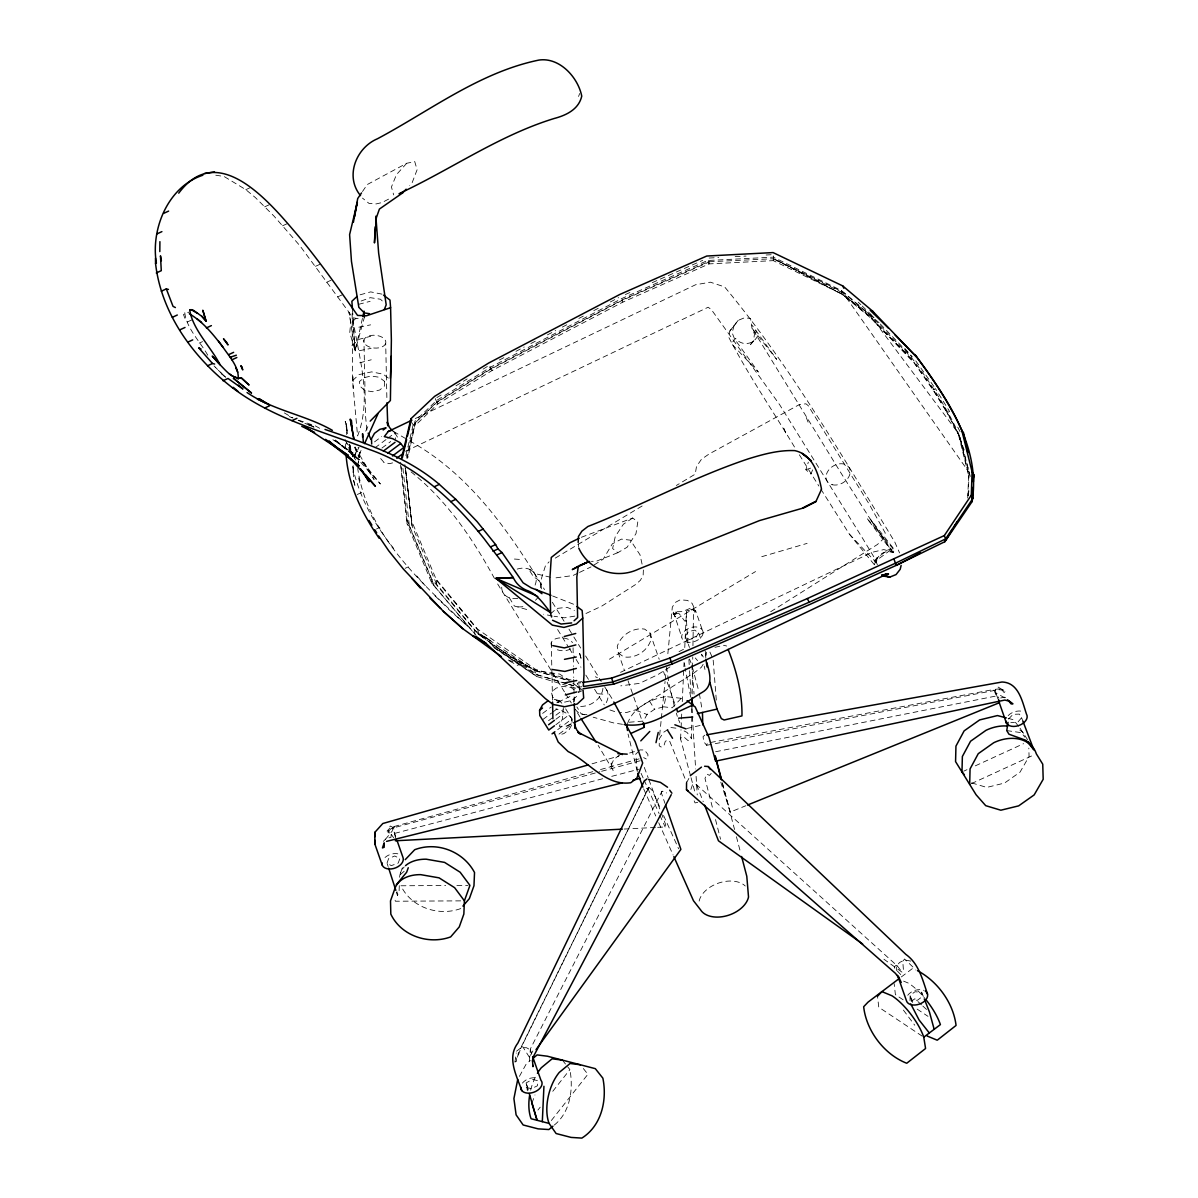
<?xml version="1.0" encoding="UTF-8"?>
<svg xmlns="http://www.w3.org/2000/svg" width="1198" height="1198" viewBox="0 0 1198 1198"><rect width="100%" height="100%" fill="white"/><g stroke="black" fill="none" stroke-linecap="round" stroke-linejoin="round"><path stroke-width="0.75" stroke-dasharray="5 3.75" d="M879.062 322.711L843.542 292.342L773.579 258.723L708.078 261.808L622.211 299.874L491.375 368.31L437.21 401.689L415.481 422.49L407.814 457.816M690.572 775.93L680.569 738.971L681.318 737.099L683.938 736.98L687.802 740.394L690.662 740.274L691.426 738.492L691.92 708.812M692.159 693.971L692.549 669.847M692.579 667.99L692.758 656.863M692.938 645.737L693.597 607.88L693.103 609.602L691.321 610.007L693.792 609.797L694.915 612.343L695.724 611.07L692.04 603.268L687.427 600.393L680.224 599.809L675.238 602.444L672.303 607.191L667.69 655.516M820.855 489.143L849.382 534.143L874.39 564.782L874.465 560.469A12.908 0.854 -36.6 0 1 888.032 549.882L893.214 548.819L892.555 552.218L866.933 518.345L893.214 548.819M910.016 1000.659L910.121 995.418L914.973 991.749L921.681 992.273L923.628 997.245M794.484 446.989C772.68 410.525 748.376 375.244 728.893 337.537L729.822 331.052L738.208 320.33L744.392 317.844L750.547 318.398L751.97 328.117L754.47 334.152L753.557 340.651L749.454 345.848L753.572 340.996M675.777 611.953L675.687 614.559L676.585 612.178L675.777 611.953L675.268 613.676L673.486 614.095L675.971 613.87M431.864 579.413L431.744 583.007L474.887 634.101L474.573 630.178L431.864 579.413L407.185 520.381L400.656 462.278M567.268 683.699L537.093 674.639L478.436 634.371L436.596 584.235L436.716 580.641L411.812 521.415L404.849 464.569M352.167 313.591L352.571 380.59L357.588 435.967C372.503 397.347 358.546 356.749 352.736 317.934L355.132 350.924L364.402 317.23M399.293 885.666L399.099 890.923L397.481 895.43L396.388 892.031M945.686 410.09L960.152 437.749L968.613 475.381L967.699 498.802L968.987 490.281M643.371 569.978L643.161 575.085L640.466 580.206L635.824 584.384L601.785 606.098L585.148 613.885M680.569 738.971L681.003 729.657M681.093 727.785L681.767 712.855M682.276 701.669L684.073 662.494M684.762 647.564L686.394 612.118L686.873 610.77L688.655 610.366L689.958 611.309L690.033 608.704L692.01 610.201M968.074 495.538L969.182 472.581L958.64 433.661A449.46 141.065 36.2 0 0 911.813 358.007L869.523 314.625L841.295 290.455L773.324 257.151L707.584 260.505L621.717 298.572L490.881 366.992L436.716 400.387L414.987 421.187L406.541 457.337M407.185 520.381L406.976 523.616L431.744 583.007L476.804 636.198M436.596 584.235L412.082 525.952L405.778 469.541M353.605 480.248L355.312 487.047L353.605 480.248L353.155 465.678M706.206 655.246L706.431 652.176M448.292 608.988L467.819 626.404C421.382 583.156 366.947 534.353 357.738 468.493M565.651 708.827L571.94 718.98L571.536 723.337L566.909 726.048L559.316 726.392L562.431 718.8L563.36 707.614M345.383 447.408L345.743 443.739M659.664 735.123L661.161 720.312M661.341 718.471L665.085 681.437M665.264 679.595L666.388 668.484M912.891 966.981L904.49 958.999L902.813 961.709L903.502 971.204L902.124 972.252L883.914 959.209M540.448 587.799L541.676 577.765L545.389 565.935L549.088 561.817M493.741 647.579L536.854 676.556L579.458 689.344L578.694 683.459M773.579 258.723L773.324 260.64L842.134 294.229L873.986 317.44L871.5 318.623L842.134 294.229L773.579 258.723L773.474 255.983M876.487 562.326L877.4 555.827L876.577 559.152L880.695 553.895L886.864 551.409L893.438 552.368L894.202 549.328L869.958 518.689L840.427 472.132L751.97 328.117L776.648 359.355L752.044 325.197M514.96 1061.907L516.248 1052.982M354.503 457.771L355.042 454.611L359.026 447.483M360.044 452.305L358.142 463.386L360.044 452.305L358.472 455.255L362.665 447.618M354.413 457.921L355.042 454.611L353.47 457.546L358.262 447.408M353.365 467.475L352.946 473.719M518.509 1052.248L517.386 1057.864L521.4 1046.558L648.867 787.296L652.281 790.485L660.562 808.815M529.381 1060.979L530.385 1048.879L661.97 791.264L664.516 791.354L666.507 793.001M629.25 722.229L643.356 721.076L647.1 714.472L654.572 709.261L663.767 706.82L665.983 696.592L684.358 698.659M362.44 318.398L355.132 350.924L349.771 332.49L350.789 322.037L349.007 312.274L299.859 245.695L274.028 216.134L255.354 197.55L245.83 189.673L224.086 176.48L214.966 175.088M648.867 787.296L520.696 1048.445M407.021 458.639L415.481 422.49M405.897 455.584L413.175 424.721L436.881 402.363L491.045 368.984L621.882 300.548L709.006 262.048L707.823 258.109L718.755 257.525M207.748 355.192C200.096 341.535 186.184 327.893 184.732 312.259L186.139 311.914L184.732 312.259M734.104 325.571L732.128 332.759L734.584 338.974L758.319 372.039L731.394 343.571L735.602 338.39A12.908 12.834 -86.7 0 0 757.69 335.754L755.848 330.603M812.633 469.871L810.881 474.094L805.865 469.706L808.336 462.143M874.39 564.782L875.798 560.544A12.908 0.854 -36.6 0 0 890.339 550.017L893.079 552.308L869.958 518.689L892.555 552.218M704.768 735.183L703.076 736.62L703.69 741.667L706.655 745.291L707.374 743.059L993.681 689.509L997.53 698.509M690.887 789.452L692.399 784.975L694.84 783.747L696.622 784.765L897.272 965.902L902.124 972.252M395.445 837.836L393.543 827.848L394.007 826.56L394.636 827.054L389.829 828.147L387.044 831.083L388.766 831.008L389.23 829.72L389.245 833.089L387.942 832.355L390.174 826.021L392.33 827.024L395.864 837.147M602.699 778.715L391.237 834.287L390.952 837.357L386.145 838.45L383.36 841.385M387.029 863.099L388.631 858.592L394.726 855.986L399.847 858.532L398.245 863.039L391.282 865.645L387.029 863.099L388.122 866.513M402.348 867.726L399.713 875.124L404.595 870.901M657.672 827.339L665.115 826.964L665.803 825.033L661.251 812.813M578.559 96.469L579.652 93.534M531.882 1103.253L534.982 1094.927M661.97 791.264L661.341 792.836L664.995 803.439M365.704 431.19L368.61 424.931M686.559 782.878L689.584 777.038M530.489 1055.363L533.035 1050.616L530.385 1048.879M519.423 1076.373L526.266 1063.899L530.34 1060.53M627.482 723.682C633.233 707.494 649.99 699.138 665.983 696.592M703.151 664.321L701.339 667.316L693.897 673.021L635.824 709.74L626.614 712.496L619.441 712.555M698.644 632.993L695.409 638.085L689.164 639.522L685.271 636.048L688.551 631.571L694.78 630.148L698.644 632.993L701.639 641.14M362.47 191.545L367.247 184.552L406.706 163.272L414.748 161.625L417.099 169.772L412.067 182.92L409.686 185.42M738.208 320.33L729.822 331.052M537.932 1110.067L540.208 1107.177M552.772 1091.288L569.904 1069.619L566.669 1065.546M551.35 1120.519L587.889 1074.277L580.356 1064.767M1008.521 719.07L1013.074 714.322L1019.348 714.098L1021.595 717.722L1017.881 722.095L1010.768 722.694M711.193 773.429L709.471 775.405L706.88 774.028L704.993 778.43L713.229 810.627M385.397 839.409L392.33 830.888L392.33 827.024M406.706 163.272L396.433 174.668L391.432 187.023L393.678 194.915M388.766 831.008L391.147 828.492L599.809 771.767M681.183 698.374L672.213 707.823L663.767 706.82M964.195 450.029L958.565 435.129A450.193 144.479 35.6 0 0 911.723 359.475L869.404 316.122L841.011 291.968L772.905 258.439L773.324 260.64L709.141 263.889L622.855 302.106L492.019 370.541L437.854 403.921L415.466 425.245L413.175 424.721L410.929 421.456M352.272 321.753L357.438 316.961M352.571 380.59L359.026 374.6L371.605 371.874L383.195 374.18L388.347 378.089M639.178 750.966L635.734 754.141L637.321 770.104M550.616 613.825L556.636 608.449L567.088 607.311L574.381 610.501M351.927 345.653L359.22 339.274L370.736 336.279M576.627 696.412L571.94 700.366L564.812 702.103L556.905 700.875L552.443 696.832L551.454 692.055L556.142 688.116L563.27 686.364L571.176 687.607L576.792 691.785M554.3 1125.057C570.398 1112.223 573.513 1088.862 569.904 1069.619M516.518 1051.2L521.31 1047.561L526.581 1047.741L530.295 1049.897L531.478 1053.267M619.725 754.98L613.69 759.532L610.755 766.57L611.25 762.976L613.121 770.374L598.146 745.411M901.345 976.939L912.427 968.568L915.796 969.961M911.184 1001.498L914.823 998.743L921.502 1004.837M374.525 441.897L381.638 436.581M374.959 447.842L386.34 439.337M387.763 438.273L394.876 432.957L398.47 438.753M381.937 448.067L390.683 441.538M380.664 458.534L383.944 462.353L386.789 460.227M542.619 713.409L551.155 707.03M556.83 702.777L559.676 700.65L561.862 703.196M543.053 719.369L551.589 712.975M553.012 711.912L557.28 708.722M548.564 720.672L554.404 716.314M555.857 715.221L563.135 709.77M555.857 719.294L563.15 713.843M555.857 724.73L568.661 715.161M557.729 729.612L571.94 718.98L568.047 714.188L560.889 710.219L555.797 708.961M559.002 734.104L572.12 724.281L569.14 729.657L563.809 733.64L559.122 734.808M632.679 518.015L623.364 524.23L615.278 536.509L612.612 548.549L617.809 552.697L627.108 547.246L635.988 533.619L637.785 521.894L632.679 518.015L580.656 537.558M667.99 729.447L663.572 732.322L659.289 738.822L659.229 745.845L661.116 747.028L663.902 745.86L665.324 741.233L667.87 740.184L669.787 741.442L686.619 782.429M594.088 564.977L603.238 559.137L612.328 543.847L621.448 539.115L630.403 540.163L640.002 554.779L642.248 564.917M669.952 666.912L657.762 674.699L639.597 683.339L620.774 685.87M770.688 611.714L877.43 544.491L882.881 539.31L885.262 533.02L869.254 504.253L808.141 405.568L805.969 403.816L799.44 404.535L709.096 453.997L701.459 459.268L696.487 466.501L695.244 474.138L676.301 485.504M436.881 397.601L443.245 393.663M455.989 385.816L467.145 378.942M483.079 369.119L489.443 365.195L491.045 368.984M555.303 558.088L644.734 504.433M609.393 659.229L755.549 571.551M515.005 1062.012L516.593 1061.143L516.068 1056.936L517.566 1057.325M499.386 359.999L506.005 356.54M515.949 351.343L524.23 347.001M530.849 343.541L537.483 340.082M547.411 334.886L555.692 330.543M562.326 327.084L568.945 323.625M578.874 318.428L583.845 315.823M593.789 310.626L600.408 307.167M610.351 301.956L618.632 297.628M388.571 199.138L381.937 202.582L376.097 203.93L369.014 203.405L362.485 198.104M679.056 651.637L686.649 647.684M415.317 418.551L695.589 284.75L710.369 282.189L724.625 286.921C785.349 359.849 833.553 441.972 883.046 522.628L894.726 541.915L899.563 552.907M405.553 451.257L708.138 307.242L711.372 309.593L779.658 404.729L862.47 538.082L874.151 557.37L877.61 565.216M558.088 702.163L569.904 696.517M578.349 692.489L581.719 690.872M620.549 672.333L871.949 552.353L883.825 549.582L893.438 552.368M566.909 726.048L571.985 723.622M577.825 573.198L572.884 575.564L554.045 578.095M579.488 572.419L591.033 566.924M932.972 389.874L935.458 388.691L949.58 411.483L947.094 412.666L932.972 389.874L911.723 359.475L869.404 316.122L842.134 294.229L772.905 258.439M706.655 745.291L998.443 689.689L1003.819 690.123L999.132 688.895L993.681 689.509M245.83 189.673L250.831 187.367M264.683 206.835L269.685 204.544M282.533 225.823L287.52 223.517M184.971 318.398L183.474 314.535L189.209 312.004M187.217 322.037L192.219 319.731M315.508 266.33L320.51 264.039M326.5 282.324L331.502 280.033M199.212 343.137L202.552 341.61M337.686 296.894L342.688 294.603M357.244 494.504L362.245 492.213M376.457 529.007L379.796 527.464M405.104 568.346L408.443 566.819M477.822 633.637L490.895 640.93L481.611 634.551L477.822 633.637L507.832 655.291L527.33 666.343L522.448 663.063L517.446 665.354L507.173 659.694L527.33 666.343L537.063 670.82L559.78 674.1L571.431 682.261M963.656 771.212L966.981 769.685M975.307 765.851L1023.616 743.673M971.353 783.642L1034.653 754.575M625.341 294.528L630.388 292.312M652.266 282.638L702.762 260.34M720.822 782.144L730.256 812.064L745.785 805.76M617.809 552.697L596.589 561.128L591.408 561.383M361.137 301.027L370.302 297.673L380.53 299.245L382.806 301.477M557.714 702.507L560.335 701.594L562.97 704.469M805.865 469.706L813.801 467.055M761.763 556.696L807.108 543.383M592.037 763.815L618.857 756.088M629.594 753.003L640.316 749.903L644.494 750.008L647.893 754.426L647.908 757.001L646.456 759.053L643.64 757.63M394.007 826.56L593.354 771.512M600.542 769.535L640.046 758.619M360.089 294.798L370.676 291.893L382.252 294.199M601.606 771.287L642.862 760.026M611.729 776.349L638.834 769.221M358.591 304.337L370.107 301.342M359.714 362.784L371.245 359.789M392.585 462.892L389.455 463.671L383.944 462.353M676.181 613.211L679.251 613.75L684.702 621.058L686.484 620.654L686.394 612.118M714.966 647.324L723.877 645.288L726.632 646.021M686.709 728.534L702.747 724.865M1000.674 698L1004.268 697.176L1007.383 698M697.7 802.316L695.035 802.93L692.923 797.808M460.766 908.563C438.738 916.68 411.169 907.5 400.941 885.771L445.686 885.517M358.861 327.189L370.616 324.853M359.355 350.7L371.11 348.363M715.625 751.73L997.53 695.724L998.892 698.419M574.845 616.101L564.483 617.824L554.015 616.251M580.835 682.785L577.211 683.339L579.458 689.344M581.809 686.739L578.215 687.293L567.567 684.103M578.215 682.156L581.869 681.602M735.153 256.657L746.084 256.072M766.136 254.994L773.414 254.605M624.188 829.046L655.815 827.429M456.872 885.457L468.059 885.397M460.676 900.866L395.415 901.225A36.12 24.23 19.7 0 1 394.427 897.856M514.406 559.047L522.867 559.661M597.817 693.762L606.278 694.376M670.94 727.515L677.903 728.429M1006.754 730.6L1021.43 732.682L1024.799 737.129M552.263 615.982L543.607 614.23M622.481 724.296L613.765 722.978L593.16 717.198M358.142 318.638L352.586 317.725L349.007 312.274L355.132 350.924L352.467 308.874M910.794 961.096L904.64 959.942L899.578 962.488L896.329 966.232L896.374 970.545M550.706 577.301L537.363 574.141L528.647 568.99L533.769 577.271A18.434 13.837 -31.8 0 1 541.346 588.862M554.165 699.332L559.676 700.65M521.4 1046.558L522.897 1046.947L529.067 1056.771L530.564 1057.16M526.236 1087.35L531.478 1088.712L537.393 1085.807L537.797 1080.731L532.541 1079.368L526.147 1082.887L527.375 1090.824M1008.102 718.336L1013.418 719.728L1018.914 726.782M509.285 597.742L514.421 606.038L529.875 610.381M584.579 714.787L581.15 713.813L576.867 706.91M971.608 782.878L986.733 787.415L1004.538 783.058L1020.052 772.111L1029.067 756.477L1028.827 748.091M571.117 680.03L535.611 669.383L477.628 629.16L436.222 579.338M566.28 679.73L536.09 670.685L537.093 674.639M564.797 679.61L534.608 670.551L487.451 641.769M569.05 684.238L579.697 687.427M565.785 683.564L535.611 674.519L490.446 644.464M609.932 709.965L617.659 712.57M636.003 710.354L647.1 714.472M289.242 416.59L292.402 417.803M298.721 420.213L315.344 425.904L322.861 430.097M552.637 595.96L574.411 604.571M903.606 981.132L908.653 983.229A36.12 12.085 52.9 0 1 924.497 997.919M1004.822 697.835L995.852 692.953L995.268 689.224L998.159 687.068L1005.242 691.381L1004.119 692.564L1001.813 689.719L1002.456 690.752M304.831 423.283L309.968 425.515M298.092 420.288L303.154 422.535M308.41 424.766L313.472 427.012M684.103 730.945L687.083 732.472L691.426 738.492M519.019 661.566L537.063 670.82M512.16 657.403L522.448 663.063M897.272 965.902L896.179 965.289L894.786 966.337L894.502 967.999L900.866 974.738M482.075 635.883L490.895 640.93M646.396 788.224L648.358 789.362M393.693 431.55L407.994 439.98M409.581 440.909C469.706 473.944 509.869 532.271 544.521 589.641M313.801 426.937L309.458 424.377L313.936 427.222M284.36 412.921L293.046 418.057M903.157 999.806L895.4 994.64L894.157 983.693M917.129 1009.105L927.986 1016.338M922.22 1036.15L878.763 1007.219L877.52 996.272M474.573 630.178L534.608 670.551L536.854 676.556L494.534 647.564M334.796 440.445L353.395 453.203L332.909 439.711M572.884 683.279L583.082 690.422M618.333 653.015L623.664 656.863C635.524 658.9 647.699 650.948 651.068 639.477L649.99 632.993L644.644 629.115C632.888 627.243 620.699 635.18 617.24 646.501L618.333 653.015L624.383 670.296M225.269 376.681L220.836 373.477L225.808 377.445M391.237 834.287L393.603 837.776M334.646 440.445L364.207 463.701L335.275 439.936M336.698 441.178L356.809 458.055L350.011 450.523L380.395 483.977L361.661 460.631L374.061 479.455L354.743 446.689M411.079 471.892C447.558 501.078 473.674 540.073 495.732 580.775M922.834 1006.065L928.165 1010.932M434.934 595.78L445.626 606.128M858.247 302.196L860.868 304.726M862.186 305.999L873.986 317.44M214.038 365.944L224.191 375.992L215.266 367.217M416.769 575.939L425.32 585.732M880.32 324.029L912.007 356.974M871.5 318.623L913.31 362.096M392.18 430.112L394.876 432.957L395.639 439.202M849.382 534.143L876.382 562.746M434.095 585.418L409.416 526.401L406.976 523.616L400.596 465.094M904.834 348.438L912.142 356.764M695.274 657.957L697.55 660.622M436.716 580.641L478.122 630.462L478.436 634.371M562.371 1060.11L565.606 1064.183M1020.007 728.189L1027.704 739.885M393.693 548.474C374.076 524.215 358.906 496.182 352.317 465.513M869.523 314.625L958.64 433.661M903.397 1010.079L914.733 1025.218M915.796 360.912L935.458 388.691M841.295 290.455L969.182 472.581M799.351 454.791L818.863 486.029M703.301 657.028L701.594 654.258L702.342 657.642M649.451 700.98L654.572 709.261M552.353 602.265L564.078 621.223M568.975 629.115L572.884 635.434M573.857 637.007L580.701 648.058M585.582 655.965L601.231 681.228A18.434 13.837 -31.8 0 0 595.361 676.765M604.646 686.754L612.133 698.838M557.609 629.534L568.316 646.83M569.29 648.403L575.115 657.822M576.088 659.394L580.955 667.256M585.822 675.103L588.742 679.82M594.582 689.254L604.301 704.963M497.649 583.965L564.453 691.86M565.441 693.447L571.341 702.986M580.087 717.123L575.28 709.351A18.434 13.837 -31.8 0 0 587.844 714.637M355.581 459.987L346.626 442.676M957.741 427.162L960.182 431.864M708.078 261.808L709.141 263.889L709.006 262.048M841.011 291.968L842.134 294.229M678.517 719.669L679.955 722.843M663.572 815.479L678.637 848.813M641.08 773.324L643.326 778.356M644.09 780.033L659.11 813.547M659.858 815.224L665.115 826.964M643.655 788.853L655.74 815.973M658.75 822.756L673.096 854.968M354.593 447.408L359.115 457.576L355.656 448.516M345.069 439.531L352.616 456.483M435.278 398.575L436.881 402.363M696.622 784.765L703.241 801.747M806.269 417.473L808.081 422.19M783.881 428.21L785.693 432.927M352.961 456.857L348.903 444.533L350.879 452.32L349.382 444.129M1021.595 717.722L1022.882 721.076M644.314 767.424L648.223 777.891M648.867 779.643L660.592 811.061M685.271 636.048L689.464 647.459M912.681 1002.441L910.121 995.418L911.289 1000.135L917.428 1000.285L922.28 996.616L921.681 992.273M995.852 692.953L997.635 698.015M703.106 632.185A11.067 7.218 -19.3 0 0 686.574 629.504A11.067 7.218 -19.3 0 0 687.562 642.203A11.067 7.218 -19.3 0 0 703.106 632.185L695.679 610.98L691.965 607.626L682.366 611.609L673.441 611.864L681.722 637.081M649.99 632.993L659.214 659.319M663.512 671.599L664.74 675.118M667.196 682.141L675.807 706.715M628.007 680.659L642.517 722.095M530.295 1049.897L531.627 1053.896M692.279 666.747L698.943 691.77M528.228 1090.015L526.147 1082.887L528.063 1089.686M674.354 706.281L668.754 682.77L666.642 667.241M676.316 713.02L677.304 716.389M622.211 299.874L622.855 302.106M581.045 658.226L579.143 651.577L581.12 658.795M491.375 368.31L492.019 370.541M437.21 401.689L437.854 403.921M722.424 783.402L730.256 812.064M691.036 777.682L695.319 793.525M960.152 437.749L970.799 478.346M722.304 782.773L734.554 829.525M736.426 836.713L740.664 852.886M355.057 446.899L355.881 450.029L355.282 446.749M715.52 819.567L720.552 839.229M637.291 771.527L628.037 734.015M358.591 477.942L360.298 484.741M958.565 435.129L968.613 475.381M690.707 697.146L685.166 668.349M704.214 666.088L704.963 669.472M699.318 693.507L702.013 709.051M347.48 433.691L345.249 421.352L347.285 432.673L346.312 422.475L346.671 434.56M366.858 430.082L365.555 416.14L363.937 340.022M684.462 663.168L684.927 666.627M405.268 468.688L412.082 525.952M397.077 891.881L397.481 895.43M402.902 468.298L409.416 526.401M578.335 543.862L578.619 546.677M350.37 445.117L351.254 454.386M716.299 700.066L713.184 660.233A36.12 4.657 77.1 0 0 709.426 651.158M691.8 665.115L694.061 694.091M705.248 650.903L705.652 656.384M686.484 620.654L688.086 646.606M688.895 659.574L689.464 668.843M689.569 670.7L691.171 696.652M691.86 707.778L695.649 768.951M696.098 776.364L697.251 794.903M571.94 718.98L572.06 722.514M573.078 647.804L573.243 655.216M573.273 657.073L573.483 666.358M573.513 668.214L573.722 677.499M573.752 679.356L574.231 701.639M551.275 642.622L552.503 700.186M385.696 343.332A11.067 6.394 4.6 0 1 367.786 346.237A11.067 6.394 4.6 0 1 370.961 335.455A11.067 6.394 4.6 0 1 385.696 343.332L386.894 399.039M353.036 376.771L353.17 388.197M1019.827 730.091A36.12 27.105 -31.8 0 1 1025.263 735.003M907.755 995.268A11.067 7.218 -19.3 0 1 923.987 990.372M399.593 877.25A36.12 24.23 19.7 0 1 404.235 866.888M385.022 857.483A11.067 7.218 -19.3 0 1 400.177 854.563M699.138 901.091A25.817 16.832 -19.3 0 1 719.055 882.911A25.817 16.832 -19.3 0 1 745.261 886.011M530.654 1090.18A36.12 19.632 -75.5 0 1 536.509 1074.906M522.388 1083.112A11.067 7.218 -19.3 0 1 537.213 1078.08M689.464 659.02A36.12 4.657 77.1 0 1 691.021 662.928M705.862 658.286A36.12 4.657 77.1 0 1 705.667 651.862M602.938 688.341A18.434 13.837 -31.8 0 1 577.526 705.966M606.368 689.509A18.434 13.837 -31.8 0 1 605.14 704.514M573.572 702.238A18.434 13.837 -31.8 0 1 576.493 694.361M578.364 691.965A18.434 13.837 -31.8 0 1 580.701 689.719M538.426 596.739A18.434 13.837 -31.8 0 1 535.431 600.288M522.882 606.652A18.434 13.837 -31.8 0 1 514.421 606.038M517.207 569.08A18.434 13.837 -31.8 0 1 533.32 571.955A18.434 13.837 -31.8 0 1 534.203 586.945M517.746 598.356A18.434 13.837 -31.8 0 1 501.722 586.166M1008.147 715.625A11.067 7.218 -19.3 0 1 1023.212 711.627M570.667 648.837A11.067 6.394 4.6 0 1 555.123 648.852M551.814 645.962A11.067 6.394 4.6 0 1 558.298 638.07A11.067 6.394 4.6 0 1 572.494 642.607M384.633 381.398L384.468 386.041L379.781 389.979L372.653 391.731L364.761 390.488L360.298 386.445L359.31 381.683L363.997 377.729L371.125 375.992L379.017 377.22L384.633 381.398M675.298 616.82L673.021 613.002L675.298 616.82M832.4 484.771A12.908 9.689 -31.8 0 0 850.206 471.383A12.908 9.689 -31.8 0 0 831.741 467.04A12.908 9.689 -31.8 0 0 832.4 484.771"/><path stroke-width="1.5" d="M382.267 865.211L374.869 844.096L374.869 832.31L382.806 823.52L588.473 764.848M410.929 421.456L410.944 418.716L434.634 396.343L488.814 362.964L619.651 294.543L706.76 256.028L773.069 252.583L842.763 285.933L872.623 311.151L916.695 357.124C947.333 398.575 981.027 447.423 972.102 501.588L944.848 541.706L896.284 565.351L809.608 604.556L672.123 664.051L613.765 684.103L583.067 688.79M159.813 251.595L159.903 241.667M898.964 977.942L895.475 973.405L686.484 789.841L686.559 782.878M691.95 706.955L692.1 697.67M702.747 724.865L702.477 712.496M969.676 784.405L970.066 768.921L978.257 753.677L993.756 742.715A36.12 27.105 -31.8 0 1 1036.315 753.812L1042.739 764.174L1043.188 779.284L1034.159 794.918L1018.659 805.865L1000.839 810.207L985.714 805.67L976.1 794.768L955.57 761.614L955.944 746.129L964.135 730.87L979.65 719.923L997.455 715.565L1006.32 717.887M952.41 529.456L944.848 541.706L945.581 538.935L972.986 498.248L971.323 495.193L972.057 471.787L961.739 430.187A449.46 141.065 36.2 0 0 914.913 354.533M383.555 295.172L389.994 300.069L390.593 307.676L391.372 340.247L390.398 400.506L370.182 421.142M390.368 378.313L391.267 356.15M543.937 1086.286L542.32 1121.657M578.185 542.454L578.424 536.524L581.869 531.163L587.919 526.491C642.008 505.227 693.357 477.178 748.54 458.774C763.545 454.162 778.97 449.954 794.813 450.628C812.558 454.461 818.519 473.554 821.529 489.248L815.958 501.468L802.735 508.162L759.397 520.621L638.414 569.17C616.356 579.667 588.922 570.637 578.754 548.085M464.405 900.836L463.851 914.059L459.253 926.938L450.643 936.911C428.614 945.027 401.045 935.833 390.818 914.119L390.503 900.896L395.1 888.018A36.12 24.23 19.7 0 1 420.663 874.645L439.067 877.849L454.611 887.673L464.405 900.836L469.93 885.382L460.137 872.219L444.593 862.395L426.189 859.191A36.12 24.23 19.7 0 0 405.538 865.645M375.184 226.871L374.45 242.939L376.367 217.707L379.422 209.051L402.573 192.953L406.137 189.179M972.821 488.934L972.102 501.588L973.061 487.331M583.321 685.945L584.025 674.13L582.752 618.048L582.138 610.441L576.987 606.532M973.42 481.97L973.899 474.842L972.057 471.787M533.065 1065.411L532.975 1066.669L532.451 1060.095M973.435 478.077L973.899 474.842M1008.027 722.364L1006.754 730.6L1009.001 734.224L1026.252 740.454L1033.754 749.663L1022.882 721.076M353.395 222.274L357.708 198.539L361.526 192.938M354.533 216.748L357.348 202.088L349.606 234.628L351.463 261.359L358.831 307.317L364.327 312.918L369.478 313.681M238.147 379.212C239.39 367.142 229.342 356.719 223.008 347.24C213.439 334.706 203.166 321.843 189.344 313.786M202.851 175.237C168.214 186.424 150.604 228.878 156.384 263.051L155.545 263.425C161.191 313.412 193.312 357.753 232.532 387.793C272.665 418.372 322.576 431.37 368.909 449.325C416.08 465.633 453.728 500.33 484.247 538.89C493.92 551.829 503.984 564.183 513.253 577.571C515.949 583.366 520.396 587.529 526.236 590.15C537.468 593.864 543.578 604.091 550.751 612.747L495.957 578.409L513.253 577.571L495.957 578.409L552.353 625.116L563.944 627.423L576.298 624.038L582.752 618.048M532.556 1061.218L533.499 1056.411L671.239 794.678M517.716 1079.488L513.912 1098.596L516.098 1114.859L523.152 1124.982L538.127 1128.86L548.879 1129.549L552.952 1126.18M655.995 742.67L658.226 732.427M362.844 316.601L364.057 311.166L364.402 317.23M401.525 458.654L410.944 418.716M402.318 457.816L406.616 439.636M407.485 435.997L410.495 423.283M901.136 565.426L900.177 569.32L896.059 574.576L889.889 577.047L883.315 576.088M240.109 378.074L241.427 377.879L249.049 385.022L241.337 378.014C232.068 379.122 225.928 370.541 220.118 364.821C211.058 347.076 192.593 329.465 189.733 309.968L193.252 310.177L201.938 316.407L206.041 321.019L201.938 316.407M384.199 842.763L382.462 847.914L384.184 847.256L384.169 843.886M395.789 839.484L395.34 840.771L622.316 829.151M408.263 867.741L406.646 872.249L396.253 884.798M364.596 443.604L377.954 413.819M384.318 309.518L386.19 304.816L378.643 253.122L375.843 216.179M554.449 725.793L548.759 730.046L539.774 715.535L539.594 710.234L542.574 704.873L547.905 700.875M954.312 526.386L957.142 521.789M582.632 682.501L611.519 678.098L669.877 658.046L807.362 598.551L944.324 535.566L971.323 495.193M536.015 1049.643L680.883 849.397L665.609 805.206M411.932 420.169L388.302 431.445L384.303 436.611L392.794 438.708L400.027 442.646L403.861 447.468L392.48 455.974M462.922 906.077L469.376 898.605L473.974 885.726L474.528 872.503C463.416 851.434 437.015 841.191 414.703 849.711L405.224 859.67M877.52 996.272L881.938 991.615L892.031 995.808A36.12 12.085 52.9 0 1 923.763 1037.183L925.575 1048.505L906.736 1063.255C884.154 1054.45 866.274 1030.729 863.668 1006.739L868.071 1002.097L898.56 979.036M640.795 740.873L649.78 731.439M357.019 296.475L351.868 301.267L352.467 308.874M178.742 193.163C217.916 140.391 269.011 201.534 296.026 233.206C318.189 259.487 337.821 287.415 357.573 315.433L366.528 315.763L390.593 307.676M574.052 620.789L577.616 617.584L576.837 577.002L578.305 566.13L572.3 569.604L587.245 562.161L579.802 565.471M533.05 1058.283L537.123 1054.914L547.396 1056.217L595.331 1068.661L602.864 1078.17C607.311 1099.884 601.636 1125.731 581.839 1138.1L571.087 1137.411L556.112 1133.533L549.058 1123.41L531.073 1118.737A36.12 19.632 -75.5 0 1 529.576 1095.571M646.935 778.91L644.18 781.156L517.865 1043.084C506.559 1057.804 516.697 1075.864 521.849 1090.659M690.347 775.57L701.459 767.124M923.763 1037.183L940.4 1024.604A36.12 12.085 52.9 0 0 925.65 999.327M383.165 429.992L386.07 427.821L379.811 429.363L374.48 433.347L371.5 438.723L371.68 444.024M383.405 451.047L395.055 442.317M387.778 453.218L400.566 443.634M396.748 458.22L402.573 453.862M539.594 710.234L542.514 708.048M548.579 724.745L554.404 720.387M552.038 733.865L554.884 731.738M920.334 552.727L896.284 565.351L894.037 559.346M400.177 193.103C451.781 168.948 499.386 135.284 554.225 118.482C566.22 115.308 578.724 109.422 581.749 96.14C578.035 77.346 559.571 57.04 538.965 60.065C479.485 72.254 430.007 110.77 377.415 138.788C356.001 147.803 344.68 176.63 360.523 195.588M579.128 538.306L570.008 542.724L551.275 557.444L549.912 578.17L550.616 613.825L551.589 617.045M392.18 430.112L388.302 431.445M573.662 722.828L887.613 573.722L881.743 575.295L888.527 573.977L881.968 575.19L889.889 577.047L882.776 575.01M163.617 213.379L168.619 211.088M156.893 233.924L161.895 231.633M156.279 272.964L161.281 270.673L160.472 255.833L161.386 260.745M161.326 291.189L166.327 288.898L168.454 289.452M172.317 317.32L177.319 315.014M180.029 329.75L185.016 327.458M206.4 327.908L211.387 325.616M187.727 342.179L192.713 339.888M228.653 354.638L233.64 352.332M207.509 365.809L212.51 363.503L214.637 364.057M231.858 359.819L236.86 357.513M223.008 380.754L228.009 378.448L242.924 389.006L238.372 385.112M232.532 387.793L233.37 387.403L237.923 391.297M264.683 408.024L269.685 405.733M291.938 420.633L296.924 418.342M434.35 486.673L439.352 484.381L455.779 499.341L477.118 521.654L495.628 544.581L497.994 548.954L502.022 552.563L523.107 582.797L531.238 587.859L550.975 595.301M450.777 501.648L455.779 499.341M478.182 531.418L483.183 529.112M490.641 546.872L495.628 544.581M492.992 551.245L497.994 548.954M497.02 554.869L502.022 552.563M631.002 733.401L644.329 727.276L643.596 722.619M690.976 705.862L677.649 711.971L676.421 708.467M583.606 686.469L612.358 682.066L671.509 661.82L809.099 602.25L895.685 563.105L945.581 538.935L944.324 535.566M579.922 565.456L589.671 561.473M747.507 805.056L999.417 702.702L998.503 699.527M564.213 636.482L575.729 633.487M575.864 644.913L564.348 647.908L552.757 645.602M576.373 668.424L564.842 671.419L552.428 669.502M565.351 694.93L576.867 691.935M622.196 782.863L386.55 841.37M633.053 780.153L640.286 778.356M697.401 713.589L717.003 709.111L721.346 718.635L724.131 719.983L741.966 715.91C742.311 693.178 736.411 670.416 728.099 649.406M399.009 193.732L402.573 192.953M564.483 659.334L576.238 656.998M564.977 682.845L576.732 680.509M706.61 734.853L1002.007 682.006C1018.764 682.501 1022.253 701.534 1026.476 714.113A11.067 7.218 -19.3 0 1 1018.525 725.629A11.067 7.218 -19.3 0 1 1005.766 720.882M214.502 171.958L204.529 173.44M189.733 309.968L191.126 309.623L197.55 313.367M571.671 622.93L561.113 624.053L552.563 620.264M678.622 718.186L692.729 717.033M509.255 578.02L495.957 578.409L536.989 596.005M617.913 753.677L627.228 754.156M704.619 766.256L708.168 766.525L905.853 954.402C918.911 963.626 922.595 979.934 927.537 994.13M562.371 1060.11L552.113 1058.807L541.256 1067.792A36.12 19.632 -75.5 0 0 537.408 1073.318M580.356 1064.767L570.083 1063.48L559.226 1072.45A36.12 19.632 -75.5 0 0 549.058 1123.41M624.233 724.55C654.093 729.103 678.667 706.191 702.537 692.159C713.664 685.825 709.71 672.363 706.715 662.554M236.32 355.207L230.256 357.229L231.319 357.498M232.187 375.947L237.653 378.134M648.642 779.419L660.442 782.399L667.541 787.221M325.017 429.438C365.031 443.155 406.691 456.408 439.352 484.381M674.878 724.775L685.99 728.893M917.473 970.665C937.435 981.222 953.323 1002.771 956.064 1025.443L937.24 1040.208L927.147 1036.015M247.058 392.525C272.904 410.435 305.385 414.822 332.355 430.337M257.42 399.189L268.981 404.595L258.858 398.605L265.851 403.037M301.731 426.308L314.595 432.658L304.457 426.668L348.393 455.495L325.571 439.366L359.22 465.992L345.668 454.461M622.361 754.59L577.855 732.278L580.835 734.374L576.852 730.121L574.576 724.79L575.13 728.429L574.276 703.496M175.387 307.557L173.021 306.344L166.327 288.898M201.039 349.007L198.688 347.794L212.51 363.503M686.484 789.841L688.221 790.8M583.082 690.422L583.681 698.03L577.226 704.02L564.647 706.73L553.057 704.439L545.33 698.569L485.909 643.236L472.821 635.928L462.817 628.71L443.29 611.279L403.441 569.125L388.691 550.766L378.643 535.985M485.909 643.236L476.609 636.857L472.821 635.928L501.363 656.564M535.895 589.341L541.99 593.699M862.665 944.009L718.471 840.801L704.574 805.146M1007.518 699.797L1012.939 703.81L1011.172 703.96L1008.866 701.115L1004.852 700.051L715.58 761.149L709.006 737.384L695.229 706.97L687.068 700.725M229.192 373.701L231.199 375.199M335.59 446.839L329.031 441.059L335.784 446.854M806.359 456.767L802.226 453.428L811.435 460.871M440.624 608.419L429.947 598.087M870.212 310.282L888.482 328.222M443.29 611.279L462.817 628.71M345.608 454.446L351.808 460.346L346.147 454.072M196.936 318.713L201.564 322.412M411.768 578.245L420.318 588.023M894.891 334.781L916.695 357.124M392.495 430.711L389.515 427.521L387.224 422.175L387.793 425.814L386.969 402.753M351.224 459.643L375.393 486.268L365.345 474.438M220.118 364.821L212.241 356.12L219.039 363.653M964.39 774.702L961.979 771.976L962.368 756.492L970.56 741.233L986.059 730.286A36.12 27.105 -31.8 0 1 1007.728 726.093M218.5 341.116L223.008 347.24M929.319 1032.99L919.106 1020.022L910.809 1004.014M708.168 766.525L710.399 769.46M1028.154 741.577L1031.508 746.04M669.712 790.201L671.898 793.181M961.739 430.187L963.536 432.778L967.894 452.709M613.765 684.103L611.519 678.098M872.623 311.151L874.375 313.756M360.478 468.718L369.059 481.746L362.32 470.859M581.045 718.68L596.14 742.266M1032.257 747.238L1033.754 749.663M998.773 701.669L999.417 702.702M667.406 729.986L672.542 738.282M369.014 520.441L371.904 525.098M374.794 529.771L376.726 532.87M379.212 538.351C362.155 513.583 348.124 485.25 346.087 454.836M613.84 702.013L635.18 741.712L642.682 763.036L636.797 778.191L630.762 782.743C605.754 786.412 588.637 761.449 568.151 751.58L558.208 742.026L554.21 732.682M807.362 598.551L809.099 602.25M898.455 976.445L901.255 982.51M842.763 285.933L843.811 288.209M235.841 367.966L237.743 372.219M642.907 787.161L637.755 773.324M673.86 856.675L693.477 900.746L700.516 909.776A25.817 16.832 -19.3 0 0 726.467 915.856A25.817 16.832 -19.3 0 0 748.525 897.047L746.788 876.262L741.607 856.495M669.877 658.046L672.123 664.051M368.19 433.197L370.871 439.426M924.287 998.907L929.498 1012.16L934.17 1029.322M998.818 701.384L1006.485 723.293M897.557 975.337L906.377 1000.525A11.067 7.218 -19.3 0 0 921.322 1003.295A11.067 7.218 -19.3 0 0 925.275 991.045M643.131 723.832L644.329 727.276M532.661 1056.636L540.927 1080.237A11.067 7.218 -19.3 0 1 533.619 1092.306A11.067 7.218 -19.3 0 1 520.681 1087.11M397.047 840.517L402.947 857.379A11.067 7.218 -19.3 0 1 393.543 868.535A11.067 7.218 -19.3 0 1 381.937 862.68M388.676 868.206L395.834 890.324M531.882 1103.253L537.078 1120.295L529.276 1093.579M717.003 709.111L709.845 682.186M691.695 700.516L693.163 705.577M715.086 756.522L721.451 779.823M715.251 755.803L721.376 779.179M714.682 756.582L715.266 759.188M353.754 438.438L350.25 419.06L353.784 438.558M626.644 725.149L627.482 730.481M706.086 660.008L707.03 666.912M363.398 442.167L362.59 433.676L362.605 437.15M352.272 430.381L351.313 420.184L351.418 423.628M552.548 702.043L552.907 718.755M155.485 258.139L155.545 263.425M374.869 832.31L374.869 836.698M374.869 840.232L374.869 844.096M806.059 506.469L802.735 508.162L815.958 501.468L806.059 506.469M251.46 392.959L233.46 378.313L251.46 392.959M226.482 342.209L223.502 338.824L228.009 344.949L226.482 342.209M241.891 367.082L240.828 365.675L242.745 369.912L241.891 367.082M206.041 321.019L202.851 310.402L206.041 321.019"/></g></svg>
